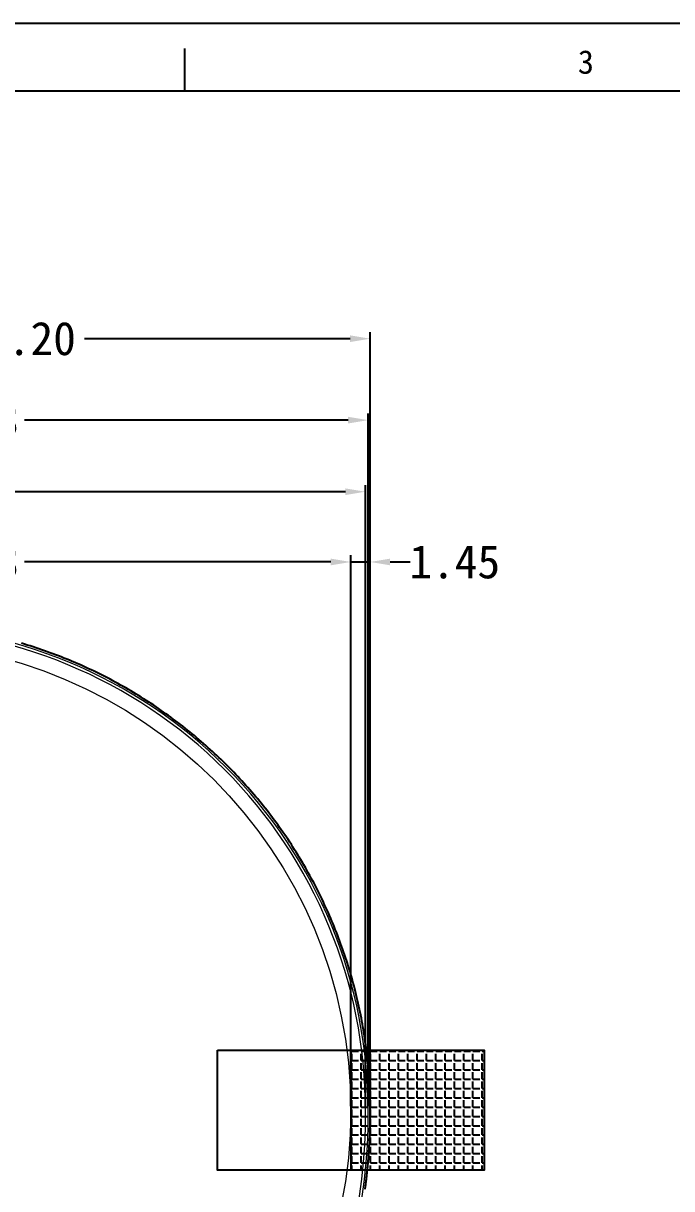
# Model space of a CAD drawing. Header units: millimetres. Extents: x 1157 to 1517, y 418 to 668.
# Drawn here: x 1266.2 to 1314.8, y 580.6 to 668 of the extents above; entities that cross this region are included whole.
import ezdxf

# ---------------------------------------------------------------- set-up
doc = ezdxf.new("R2010")
doc.units = ezdxf.units.MM
doc.layers.add('LAYOUT.drawing', color=140, linetype='Continuous', lineweight=100)
doc.layers.add('OUTLINE.drawing', color=190, linetype='Continuous', lineweight=100)
doc.styles.add('宋体', font='SimSun.ttf')
doc.styles.add('標注', font='txt.shx')
doc.dimstyles.new('標注', dxfattribs={"dimscale": 0, "dimtxt": 2.5, "dimasz": 1.5, "dimexe": 0.5, "dimexo": 0.3, "dimgap": 0.1, "dimtad": 0, "dimzin": 9, "dimdsep": 46, "dimtxsty": '標注', "dimcen": 0, "dimclrd": 3, "dimclre": 3, "dimclrt": 3, "dimazin": 2, "dimtfac": 1, "dimtmove": 0, "dimatfit": 3, "dimfxl": 1, "dimtolj": 1, "dimtzin": 0, "dimlwd": 25, "dimlwe": 25, "dimarcsym": 0})

# ---------------------------------------------------------------- blocks, each defined once
blk = doc.blocks.new('*D75')
at = {"color": 3, "lineweight": 25, "transparency": 16777216}
for p, q in [((1219.17, 586.798), (1219.17, 644.846)), ((1292.199, 586.798), (1292.199, 644.846)), ((1220.67, 644.346), (1240.591, 644.346)), ((1290.699, 644.346), (1270.777, 644.346))]:
    blk.add_line(p, q, dxfattribs=at)
at = {"color": 3, "transparency": 16777216}
for points in [[(1220.67, 644.596), (1220.67, 644.096), (1219.17, 644.346)], [(1290.699, 644.596), (1290.699, 644.096), (1292.199, 644.346)]]:
    blk.add_solid(points, dxfattribs=at)
at = {"layer": 'Defpoints', "color": 0, "transparency": 16777216}
for p in [(1292.199, 644.346), (1219.17, 586.498), (1292.199, 586.498)]:
    blk.add_point(p, dxfattribs=at)
at = {"color": 7, "transparency": 16777216, "insert": (1255.684, 644.346), "char_height": 2.5, "attachment_point": 5, "style": '宋体'}
blk.add_mtext('\\A1;BL OD 73.03%%P0.20', dxfattribs=at)
blk = doc.blocks.new('*D76')
at = {"color": 3, "lineweight": 25, "transparency": 16777216}
for p, q in [((1219.319, 586.797), (1219.319, 638.742)), ((1292.048, 586.798), (1292.048, 638.742)), ((1220.819, 638.242), (1245.084, 638.242)), ((1290.548, 638.242), (1266.284, 638.242))]:
    blk.add_line(p, q, dxfattribs=at)
at = {"color": 3, "transparency": 16777216}
for points in [[(1220.819, 638.492), (1220.819, 637.992), (1219.319, 638.242)], [(1290.548, 638.492), (1290.548, 637.992), (1292.048, 638.242)]]:
    blk.add_solid(points, dxfattribs=at)
at = {"layer": 'Defpoints', "color": 0, "transparency": 16777216}
for p in [(1292.048, 638.242), (1219.319, 586.497), (1292.048, 586.498)]:
    blk.add_point(p, dxfattribs=at)
at = {"color": 7, "transparency": 16777216, "insert": (1255.684, 638.242), "char_height": 2.5, "attachment_point": 5, "style": '宋体'}
blk.add_mtext('\\A1;LCD OD 72.73', dxfattribs=at)
blk = doc.blocks.new('*D77')
at = {"color": 3, "lineweight": 25, "transparency": 16777216}
for p, q in [((1220.62, 586.798), (1220.62, 628.108)), ((1222.12, 627.608), (1245.084, 627.608)), ((1289.248, 627.608), (1266.284, 627.608)), ((1290.748, 586.798), (1290.748, 628.108))]:
    blk.add_line(p, q, dxfattribs=at)
at = {"color": 3, "transparency": 16777216}
for points in [[(1222.12, 627.858), (1222.12, 627.358), (1220.62, 627.608)], [(1289.248, 627.858), (1289.248, 627.358), (1290.748, 627.608)]]:
    blk.add_solid(points, dxfattribs=at)
at = {"layer": 'Defpoints', "color": 0, "transparency": 16777216}
for p in [(1290.748, 627.608), (1220.62, 586.498), (1290.748, 586.498)]:
    blk.add_point(p, dxfattribs=at)
at = {"color": 7, "transparency": 16777216, "insert": (1255.684, 627.608), "char_height": 2.5, "attachment_point": 5, "style": '宋体'}
blk.add_mtext('\\A1;LCD AA 70.13', dxfattribs=at)
blk = doc.blocks.new('*D81')
at = {"color": 3, "lineweight": 25, "transparency": 16777216}
for p, q in [((1289.248, 627.608), (1287.748, 627.608)), ((1290.748, 627.908), (1290.748, 628.108)), ((1290.748, 627.608), (1292.199, 627.608)), ((1292.199, 627.908), (1292.199, 628.108)), ((1293.699, 627.608), (1295.199, 627.608))]:
    blk.add_line(p, q, dxfattribs=at)
at = {"color": 3, "transparency": 16777216}
for points in [[(1289.248, 627.858), (1289.248, 627.358), (1290.748, 627.608)], [(1293.699, 627.858), (1293.699, 627.358), (1292.199, 627.608)]]:
    blk.add_solid(points, dxfattribs=at)
at = {"layer": 'Defpoints', "color": 0, "transparency": 16777216}
for p in [(1290.748, 627.608), (1292.199, 627.608), (1292.199, 627.608)]:
    blk.add_point(p, dxfattribs=at)
at = {"color": 7, "transparency": 16777216, "insert": (1298.542, 627.608), "char_height": 2.5, "attachment_point": 5, "style": '宋体'}
blk.add_mtext('\\A1;1.45', dxfattribs=at)
blk = doc.blocks.new('*D84')
at = {"color": 3, "lineweight": 25, "transparency": 16777216}
for p, q in [((1219.519, 586.798), (1219.519, 633.374)), ((1221.019, 632.874), (1247.737, 632.874)), ((1290.347, 632.874), (1263.631, 632.874)), ((1291.847, 586.798), (1291.847, 633.374))]:
    blk.add_line(p, q, dxfattribs=at)
at = {"color": 3, "transparency": 16777216}
for points in [[(1221.019, 633.124), (1221.019, 632.624), (1219.519, 632.874)], [(1290.347, 633.124), (1290.347, 632.624), (1291.847, 632.874)]]:
    blk.add_solid(points, dxfattribs=at)
at = {"layer": 'Defpoints', "color": 0, "transparency": 16777216}
for p in [(1291.847, 632.874), (1219.519, 586.498), (1291.847, 586.498)]:
    blk.add_point(p, dxfattribs=at)
at = {"color": 7, "transparency": 16777216, "insert": (1255.684, 632.874), "char_height": 2.5, "attachment_point": 5, "style": '宋体'}
blk.add_mtext('\\A1;POL 72.33', dxfattribs=at)
blk = doc.blocks.new('FF')
h = blk.add_hatch()
h.set_pattern_fill('ANGLE', color=1, scale=0.1)
h.set_pattern_definition([(0, (0, 0), (0, 0.6985), [0.508, -0.1905]), (90, (0, 0), (-0.6985, 4e-17), [0.508, -0.1905])])
h.paths.add_polyline_path([(924.228, 316.149), (934.228, 316.149), (934.228, 307.149), (924.228, 307.149)])
at = {"color": 0}
blk.add_line((924.228, 316.149), (924.228, 307.149), dxfattribs=at)
blk.add_lwpolyline([(914.228, 316.149), (934.228, 316.149), (934.228, 307.149), (914.228, 307.149)], close=True, dxfattribs=at)
blk = doc.blocks.new('HSD')
at = {"layer": 'LAYOUT.drawing', "color": 0, "lineweight": -2, "elevation": 0}
blk.add_lwpolyline([(1422.838, 334.202), (1422.849, 334.281), (1422.859, 334.361), (1422.87, 334.44), (1422.88, 334.52), (1422.89, 334.599), (1422.9, 334.679), (1422.91, 334.758), (1422.92, 334.838), (1422.93, 334.918), (1422.939, 334.997), (1422.948, 335.077), (1422.957, 335.156), (1422.966, 335.236), (1422.975, 335.316), (1422.984, 335.396), (1422.992, 335.475), (1423.001, 335.555), (1423.009, 335.635), (1423.017, 335.714), (1423.024, 335.794), (1423.032, 335.874), (1423.04, 335.954), (1423.047, 336.034), (1423.054, 336.114), (1423.061, 336.193), (1423.068, 336.273), (1423.075, 336.353), (1423.082, 336.433), (1423.088, 336.513), (1423.094, 336.593), (1423.1, 336.673), (1423.106, 336.753), (1423.112, 336.833), (1423.118, 336.913), (1423.123, 336.993), (1423.128, 337.073), (1423.134, 337.153), (1423.139, 337.233), (1423.143, 337.313), (1423.148, 337.393), (1423.153, 337.473), (1423.157, 337.553), (1423.161, 337.633), (1423.165, 337.713), (1423.169, 337.793), (1423.173, 337.873), (1423.176, 337.953), (1423.18, 338.033), (1423.183, 338.113), (1423.186, 338.193), (1423.189, 338.274), (1423.192, 338.354), (1423.194, 338.434), (1423.197, 338.514), (1423.199, 338.594), (1423.201, 338.674), (1423.203, 338.754), (1423.205, 338.834), (1423.207, 338.915), (1423.208, 338.995), (1423.21, 339.075), (1423.211, 339.155), (1423.212, 339.235), (1423.213, 339.315), (1423.213, 339.396), (1423.214, 339.476), (1423.214, 339.556), (1423.215, 339.636), (1423.215, 339.716), (1423.215, 339.796), (1423.214, 339.877), (1423.214, 339.957), (1423.213, 340.037), (1423.213, 340.116), (1423.212, 340.34), (1423.21, 340.564), (1423.206, 340.788), (1423.202, 341.012), (1423.195, 341.236), (1423.188, 341.46), (1423.179, 341.683), (1423.169, 341.907), (1423.157, 342.131), (1423.144, 342.355), (1423.129, 342.578), (1423.114, 342.802), (1423.096, 343.025), (1423.078, 343.248), (1423.058, 343.472), (1423.037, 343.695), (1423.014, 343.917), (1422.99, 344.14), (1422.965, 344.363), (1422.938, 344.585), (1422.91, 344.808), (1422.88, 345.03), (1422.85, 345.252), (1422.817, 345.473), (1422.784, 345.695), (1422.749, 345.916), (1422.713, 346.137), (1422.675, 346.358), (1422.636, 346.579), (1422.596, 346.799), (1422.554, 347.019), (1422.511, 347.239), (1422.467, 347.459), (1422.421, 347.678), (1422.374, 347.897), (1422.325, 348.116), (1422.276, 348.334), (1422.225, 348.552), (1422.172, 348.77), (1422.118, 348.988), (1422.063, 349.205), (1422.007, 349.422), (1421.949, 349.638), (1421.89, 349.854), (1421.829, 350.07), (1421.768, 350.285), (1421.705, 350.5), (1421.64, 350.715), (1421.575, 350.929), (1421.508, 351.143), (1421.439, 351.356), (1421.37, 351.569), (1421.299, 351.782), (1421.226, 351.994), (1421.153, 352.206), (1421.078, 352.417), (1421.002, 352.627), (1420.925, 352.838), (1420.846, 353.047), (1420.766, 353.257), (1420.685, 353.466), (1420.602, 353.674), (1420.518, 353.882), (1420.433, 354.089), (1420.347, 354.296), (1420.259, 354.502), (1420.17, 354.707), (1420.08, 354.913), (1419.989, 355.117), (1419.896, 355.321), (1419.802, 355.524), (1419.707, 355.727), (1419.61, 355.93), (1419.513, 356.131), (1419.414, 356.332), (1419.314, 356.533), (1419.212, 356.732), (1419.11, 356.932), (1419.006, 357.13), (1418.901, 357.328), (1418.795, 357.525), (1418.687, 357.722), (1418.579, 357.918), (1418.469, 358.113), (1418.358, 358.308), (1418.246, 358.502), (1418.132, 358.695), (1418.018, 358.887), (1417.902, 359.079), (1417.785, 359.27), (1417.667, 359.461), (1417.548, 359.65), (1417.427, 359.839), (1417.306, 360.028), (1417.183, 360.215), (1417.059, 360.402), (1416.934, 360.588), (1416.808, 360.773), (1416.68, 360.957), (1416.552, 361.141), (1416.422, 361.323), (1416.292, 361.505), (1416.16, 361.687), (1416.027, 361.867), (1415.893, 362.046), (1415.758, 362.225), (1415.622, 362.403), (1415.484, 362.58), (1415.346, 362.756), (1415.206, 362.932), (1415.066, 363.106), (1414.924, 363.28), (1414.782, 363.453), (1414.638, 363.624), (1414.493, 363.795), (1414.347, 363.966), (1414.2, 364.135), (1414.053, 364.303), (1413.904, 364.47), (1413.754, 364.637), (1413.603, 364.802), (1413.451, 364.967), (1413.298, 365.131), (1413.144, 365.293), (1412.989, 365.455), (1412.833, 365.616), (1412.676, 365.776), (1412.518, 365.935), (1412.359, 366.093), (1412.199, 366.25), (1412.038, 366.406), (1411.876, 366.561), (1411.714, 366.715), (1411.55, 366.868), (1411.385, 367.02), (1411.22, 367.171), (1411.053, 367.321), (1410.886, 367.47), (1410.718, 367.617), (1410.549, 367.764), (1410.378, 367.91), (1410.207, 368.055), (1410.036, 368.199), (1409.863, 368.341), (1409.689, 368.483), (1409.515, 368.623), (1409.339, 368.763), (1409.163, 368.901), (1408.986, 369.039), (1408.808, 369.175), (1408.629, 369.31), (1408.45, 369.444), (1408.27, 369.577), (1408.088, 369.709), (1407.906, 369.839), (1407.724, 369.969), (1407.54, 370.097), (1407.356, 370.225), (1407.171, 370.351), (1406.985, 370.476), (1406.798, 370.6), (1406.611, 370.722), (1406.422, 370.844), (1406.233, 370.965), (1406.044, 371.084), (1405.853, 371.202), (1405.662, 371.319), (1405.471, 371.435), (1405.278, 371.549), (1405.085, 371.663), (1404.891, 371.775), (1404.696, 371.886), (1404.501, 371.996), (1404.305, 372.104), (1404.108, 372.212), (1403.911, 372.318), (1403.713, 372.423), (1403.515, 372.527), (1403.316, 372.629), (1403.116, 372.731), (1402.915, 372.831), (1402.714, 372.93), (1402.513, 373.027), (1402.31, 373.124), (1402.107, 373.219), (1401.904, 373.313), (1401.7, 373.406), (1401.496, 373.497), (1401.29, 373.587), (1401.085, 373.676), (1400.879, 373.764), (1400.672, 373.85), (1400.465, 373.935), (1400.257, 374.019), (1400.049, 374.102), (1399.84, 374.183), (1399.631, 374.263), (1399.421, 374.342), (1399.21, 374.419), (1399, 374.495), (1398.789, 374.57), (1398.577, 374.643), (1398.365, 374.716), (1398.152, 374.787), (1397.939, 374.856), (1397.726, 374.925), (1397.512, 374.992), (1397.298, 375.057), (1397.083, 375.122)], dxfattribs=at)
blk = doc.blocks.new('JFD')
at = {"color": 0}
blk.add_blockref('HSD', (0, 0), dxfattribs=at)
blk = doc.blocks.new('zw$26CD')
at = {"color": 4, "lineweight": 0}
blk.add_lwpolyline([(16.3, -36.929, -0.262329), (17.771, -34.374, 0.258172), (36.364, -0.04, 0.414537), (0, 36.364, 0.414527), (-36.364, -0.04, 0.258309), (-17.757, -34.38, -0.269034), (-16.3, -37.024), (-16.3, -39.764), (16.3, -39.764), (16.3, -36.929)], format="xyb", close=True, dxfattribs=at)
at = {"color": 6, "lineweight": 0}
blk.add_lwpolyline([(16.113, -36.664, -0.240186), (17.666, -34.204, 0.258156), (36.164, -0.041, 0.414546), (0, 36.164, 0.414535), (-36.164, -0.041, 0.258298), (-17.652, -34.21, -0.238545), (-16.113, -36.664)], format="xyb", close=True, dxfattribs=at)
at = {"layer": 'OUTLINE.drawing', "color": 4, "linetype": 'Continuous', "lineweight": 0}
blk.add_ellipse((0, 0), major_axis=(0, 35.064), ratio=1, dxfattribs=at)

msp = doc.modelspace()

# ---------------------------------------------------------------- linework, layer by layer
at = {"color": 7, "linetype": 'Continuous', "lineweight": -3}
for p, q in [((1156.636, 667.993), (1516.545, 667.993)), ((1161.687, 662.941), (1511.494, 662.941))]:
    msp.add_line(p, q, dxfattribs=at)
at = {"linetype": 'Continuous', "lineweight": -3}
msp.add_line((1278.298, 662.941), (1278.298, 666.098), dxfattribs=at)

# ---------------------------------------------------------------- block references
at = {"color": 5}
msp.add_blockref('JFD', (-131.015, 246.386), dxfattribs=at)
at = {"color": 1}
msp.add_blockref('zw$26CD', (1255.684, 586.498), dxfattribs=at)
at = {"color": 0}
msp.add_blockref('FF', (366.52, 274.849), dxfattribs=at)

# ---------------------------------------------------------------- texts
at = {"color": 4, "linetype": 'Continuous', "lineweight": -3, "style": '宋体'}
msp.add_text('3', height=1.768, dxfattribs=at).set_placement((1307.773, 664.21))

# ---------------------------------------------------------------- dimensions: what is measured, and where the dimension line sits
at = {"color": 30}
for base, p1, p2, text, picture, middle in [((1292.199, 644.346), (1219.17, 586.498), (1292.199, 586.498), 'BL OD <>%%P0.20', '*D75', (1255.684, 644.346)), ((1292.048, 638.242), (1219.319, 586.497), (1292.048, 586.498), 'LCD OD <>', '*D76', (1255.684, 638.242)), ((1291.847, 632.874), (1219.519, 586.498), (1291.847, 586.498), 'POL <>', '*D84', (1255.684, 632.874))]:
    dim = msp.add_linear_dim(base=base, p1=p1, p2=p2, text=text, dimstyle='標注', override={"dimscale": 1, "dimzin": 1, "dimtxsty": '宋体', "dimclrt": 7, "dimarcsym": 2}, dxfattribs=at)
    dim.commit()
    dim.dimension.update_dxf_attribs({"geometry": picture, "text_midpoint": middle, "dimtype": 160})
dim = msp.add_linear_dim(base=(1290.748, 627.608), p1=(1220.62, 586.498), p2=(1290.748, 586.498), text='LCD AA <>', dimstyle='標注', override={"dimscale": 1, "dimzin": 1, "dimtxsty": '宋体', "dimclrt": 7, "dimarcsym": 2}, dxfattribs=at)
dim.commit()
dim.dimension.update_dxf_attribs({"geometry": '*D77', "text_midpoint": (1255.684, 627.608)})
dim = msp.add_linear_dim(base=(1292.199, 627.608), p1=(1290.748, 627.608), p2=(1292.199, 627.608), dimstyle='標注', override={"dimscale": 1, "dimzin": 1, "dimtxsty": '宋体', "dimclrt": 7, "dimarcsym": 2}, dxfattribs=at)
dim.commit()
dim.dimension.update_dxf_attribs({"geometry": '*D81', "text_midpoint": (1298.542, 627.608)})

doc.saveas('drawing.dxf')
